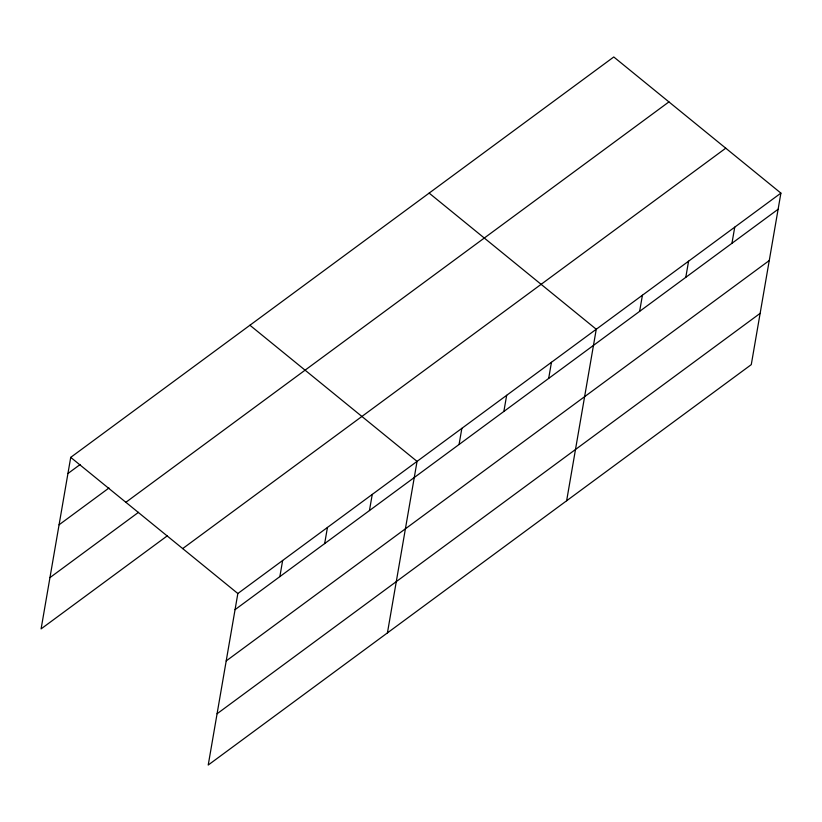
<?xml version="1.0" encoding="UTF-8"?>
<svg xmlns="http://www.w3.org/2000/svg" width="822" height="822" viewBox="0 0 822 822"><rect width="100%" height="100%" fill="white"/><g stroke="black" fill="none" stroke-linecap="round" stroke-linejoin="round"><path stroke-width="1.23" d="M780.9 193.119L237.846 593.515L208.223 765.025L751.277 364.629L780.9 193.119L613.777 56.975L70.723 457.371L41.1 628.881L167.359 535.79M279.86 576.623L282.645 560.481M324.659 543.589L327.444 527.447M369.458 510.554L372.253 494.412M387.429 632.889L417.052 461.378L249.929 325.245M459.066 444.497L461.851 428.354M503.865 411.462L506.66 395.32M548.675 378.428L551.459 362.286M566.635 500.762L596.258 329.252L429.146 193.108M639.629 311.363L642.424 295.221M685.795 277.322L688.579 261.18M731.95 243.291L734.745 227.149M67.938 473.513L80.155 464.512M59.081 524.785L108.977 488.001M125.869 502.304L668.933 101.907M49.957 577.609L138.538 512.301M182.69 548.593L725.754 148.196M235.051 609.657L778.115 209.261M226.204 660.929L769.258 260.533M217.08 713.753L760.134 313.357M70.723 457.371L237.846 593.515"/></g></svg>
